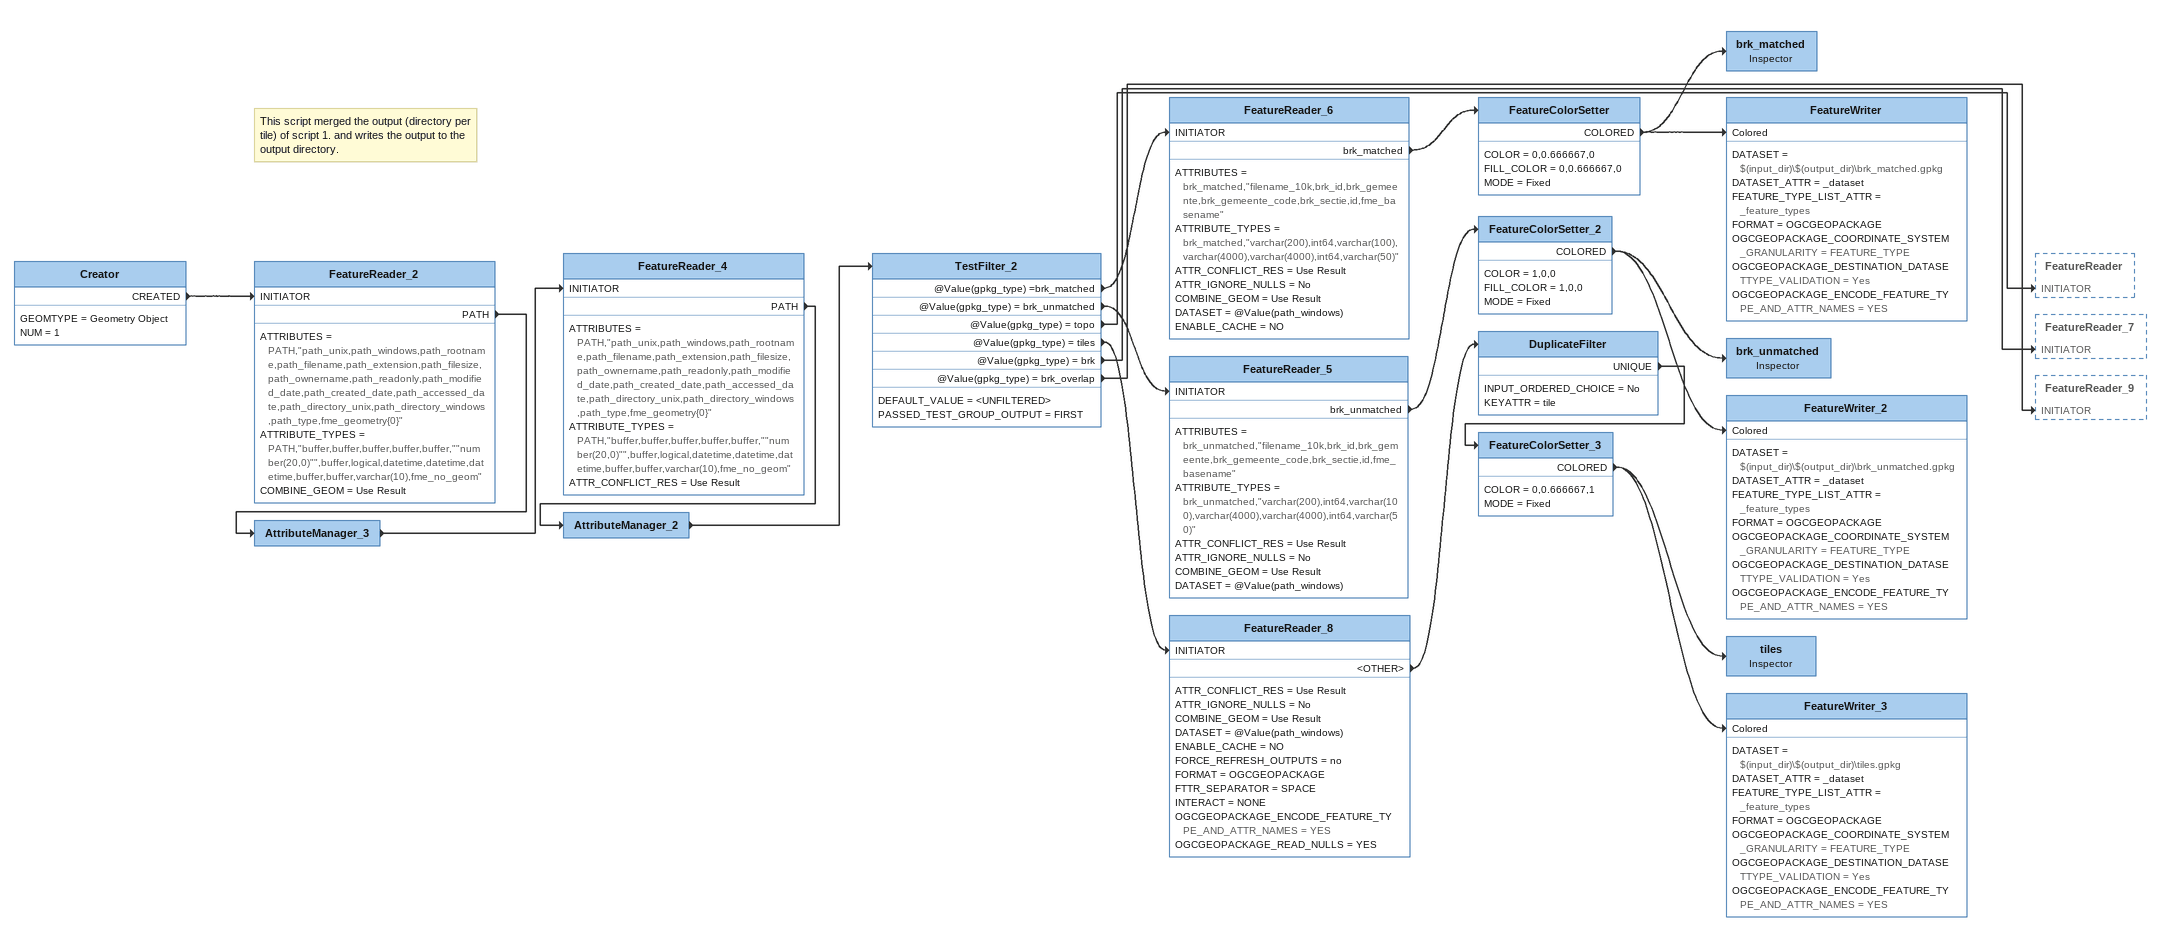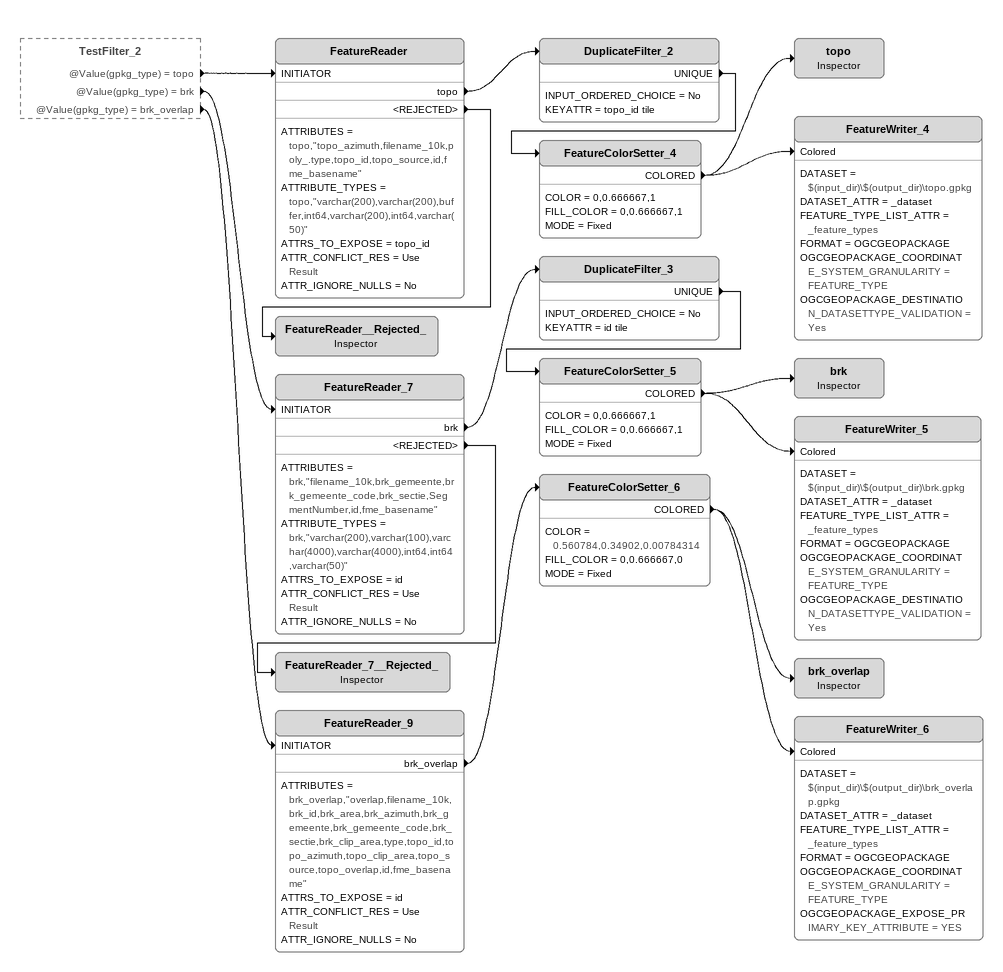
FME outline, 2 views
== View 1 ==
Creator
    GEOMTYPE = Geometry Object
    NUM = 1
    CREATED -> FeatureReader_2 [INITIATOR]
Note: This script merged the output (directory per tile) of script 1. and writes the output to the output directory.
FeatureReader_2
    ATTRIBUTES = PATH,"path_unix,path_windows,path_rootname,path_filename,path_extension,path_filesize,path_ownername,path_readonly,path_modified_date,path_created_date,path_accessed_date,path_directory_unix,path_directory_windows,path_type,fme_geometry{0}"
    ATTRIBUTE_TYPES = PATH,"buffer,buffer,buffer,buffer,buffer,""number(20,0)"",buffer,logical,datetime,datetime,datetime,buffer,buffer,varchar(10),fme_no_geom"
    COMBINE_GEOM = Use Result
    PATH -> AttributeManager_3
AttributeManager_3
    -> FeatureReader_4 [INITIATOR]
FeatureReader_4
    ATTRIBUTES = PATH,"path_unix,path_windows,path_rootname,path_filename,path_extension,path_filesize,path_ownername,path_readonly,path_modified_date,path_created_date,path_accessed_date,path_directory_unix,path_directory_windows,path_type,fme_geometry{0}"
    ATTRIBUTE_TYPES = PATH,"buffer,buffer,buffer,buffer,buffer,""number(20,0)"",buffer,logical,datetime,datetime,datetime,buffer,buffer,varchar(10),fme_no_geom"
    ATTR_CONFLICT_RES = Use Result
    PATH -> AttributeManager_2
AttributeManager_2
    -> TestFilter_2
TestFilter_2
    DEFAULT_VALUE = <UNFILTERED>
    PASSED_TEST_GROUP_OUTPUT = FIRST
    @Value(gpkg_type) =brk_matched -> FeatureReader_6 [INITIATOR]
    @Value(gpkg_type) = brk_unmatched -> FeatureReader_5 [INITIATOR]
    @Value(gpkg_type) = topo -> FeatureReader [INITIATOR]
    @Value(gpkg_type) = tiles -> FeatureReader_8 [INITIATOR]
    @Value(gpkg_type) = brk -> FeatureReader_7 [INITIATOR]
    @Value(gpkg_type) = brk_overlap -> FeatureReader_9 [INITIATOR]
FeatureReader_6
    ATTRIBUTES = brk_matched,"filename_10k,brk_id,brk_gemeente,brk_gemeente_code,brk_sectie,id,fme_basename"
    ATTRIBUTE_TYPES = brk_matched,"varchar(200),int64,varchar(100),varchar(4000),varchar(4000),int64,varchar(50)"
    ATTR_CONFLICT_RES = Use Result
    ATTR_IGNORE_NULLS = No
    COMBINE_GEOM = Use Result
    DATASET = @Value(path_windows)
    ENABLE_CACHE = NO
    brk_matched -> FeatureColorSetter
FeatureColorSetter
    COLOR = 0,0.666667,0
    FILL_COLOR = 0,0.666667,0
    MODE = Fixed
    COLORED -> FeatureWriter [Colored]
    COLORED -> brk_matched
brk_matched: Inspector
FeatureWriter
    DATASET = $(input_dir)\$(output_dir)\brk_matched.gpkg
    DATASET_ATTR = _dataset
    FEATURE_TYPE_LIST_ATTR = _feature_types
    FORMAT = OGCGEOPACKAGE
    OGCGEOPACKAGE_COORDINATE_SYSTEM_GRANULARITY = FEATURE_TYPE
    OGCGEOPACKAGE_DESTINATION_DATASETTYPE_VALIDATION = Yes
    OGCGEOPACKAGE_ENCODE_FEATURE_TYPE_AND_ATTR_NAMES = YES
FeatureReader_5
    ATTRIBUTES = brk_unmatched,"filename_10k,brk_id,brk_gemeente,brk_gemeente_code,brk_sectie,id,fme_basename"
    ATTRIBUTE_TYPES = brk_unmatched,"varchar(200),int64,varchar(100),varchar(4000),varchar(4000),int64,varchar(50)"
    ATTR_CONFLICT_RES = Use Result
    ATTR_IGNORE_NULLS = No
    COMBINE_GEOM = Use Result
    DATASET = @Value(path_windows)
    brk_unmatched -> FeatureColorSetter_2
FeatureColorSetter_2
    COLOR = 1,0,0
    FILL_COLOR = 1,0,0
    MODE = Fixed
    COLORED -> FeatureWriter_2 [Colored]
    COLORED -> brk_unmatched
brk_unmatched: Inspector
FeatureWriter_2
    DATASET = $(input_dir)\$(output_dir)\brk_unmatched.gpkg
    DATASET_ATTR = _dataset
    FEATURE_TYPE_LIST_ATTR = _feature_types
    FORMAT = OGCGEOPACKAGE
    OGCGEOPACKAGE_COORDINATE_SYSTEM_GRANULARITY = FEATURE_TYPE
    OGCGEOPACKAGE_DESTINATION_DATASETTYPE_VALIDATION = Yes
    OGCGEOPACKAGE_ENCODE_FEATURE_TYPE_AND_ATTR_NAMES = YES
FeatureReader_8
    ATTR_CONFLICT_RES = Use Result
    ATTR_IGNORE_NULLS = No
    COMBINE_GEOM = Use Result
    DATASET = @Value(path_windows)
    ENABLE_CACHE = NO
    FORCE_REFRESH_OUTPUTS = no
    FORMAT = OGCGEOPACKAGE
    FTTR_SEPARATOR = SPACE
    INTERACT = NONE
    OGCGEOPACKAGE_ENCODE_FEATURE_TYPE_AND_ATTR_NAMES = YES
    OGCGEOPACKAGE_READ_NULLS = YES
    <OTHER> -> DuplicateFilter
DuplicateFilter
    INPUT_ORDERED_CHOICE = No
    KEYATTR = tile
    UNIQUE -> FeatureColorSetter_3
FeatureColorSetter_3
    COLOR = 0,0.666667,1
    MODE = Fixed
    COLORED -> tiles
    COLORED -> FeatureWriter_3 [Colored]
tiles: Inspector
FeatureWriter_3
    DATASET = $(input_dir)\$(output_dir)\tiles.gpkg
    DATASET_ATTR = _dataset
    FEATURE_TYPE_LIST_ATTR = _feature_types
    FORMAT = OGCGEOPACKAGE
    OGCGEOPACKAGE_COORDINATE_SYSTEM_GRANULARITY = FEATURE_TYPE
    OGCGEOPACKAGE_DESTINATION_DATASETTYPE_VALIDATION = Yes
    OGCGEOPACKAGE_ENCODE_FEATURE_TYPE_AND_ATTR_NAMES = YES

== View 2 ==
TestFilter_2 [outside]
    @Value(gpkg_type) = topo -> FeatureReader [INITIATOR]
    @Value(gpkg_type) = brk -> FeatureReader_7 [INITIATOR]
    @Value(gpkg_type) = brk_overlap -> FeatureReader_9 [INITIATOR]
FeatureReader
    ATTRIBUTES = topo,"topo_azimuth,filename_10k,poly_.type,topo_id,topo_source,id,fme_basename"
    ATTRIBUTE_TYPES = topo,"varchar(200),varchar(200),buffer,int64,varchar(200),int64,varchar(50)"
    ATTRS_TO_EXPOSE = topo_id
    ATTR_CONFLICT_RES = Use Result
    ATTR_IGNORE_NULLS = No
    topo -> DuplicateFilter_2
    <REJECTED> -> FeatureReader__Rejected_
DuplicateFilter_2
    INPUT_ORDERED_CHOICE = No
    KEYATTR = topo_id tile
    UNIQUE -> FeatureColorSetter_4
FeatureColorSetter_4
    COLOR = 0,0.666667,1
    FILL_COLOR = 0,0.666667,1
    MODE = Fixed
    COLORED -> topo
    COLORED -> FeatureWriter_4 [Colored]
topo: Inspector
FeatureWriter_4
    DATASET = $(input_dir)\$(output_dir)\topo.gpkg
    DATASET_ATTR = _dataset
    FEATURE_TYPE_LIST_ATTR = _feature_types
    FORMAT = OGCGEOPACKAGE
    OGCGEOPACKAGE_COORDINATE_SYSTEM_GRANULARITY = FEATURE_TYPE
    OGCGEOPACKAGE_DESTINATION_DATASETTYPE_VALIDATION = Yes
FeatureReader__Rejected_: Inspector
FeatureReader_7
    ATTRIBUTES = brk,"filename_10k,brk_gemeente,brk_gemeente_code,brk_sectie,SegmentNumber,id,fme_basename"
    ATTRIBUTE_TYPES = brk,"varchar(200),varchar(100),varchar(4000),varchar(4000),int64,int64,varchar(50)"
    ATTRS_TO_EXPOSE = id
    ATTR_CONFLICT_RES = Use Result
    ATTR_IGNORE_NULLS = No
    brk -> DuplicateFilter_3
    <REJECTED> -> FeatureReader_7__Rejected_
DuplicateFilter_3
    INPUT_ORDERED_CHOICE = No
    KEYATTR = id tile
    UNIQUE -> FeatureColorSetter_5
FeatureColorSetter_5
    COLOR = 0,0.666667,1
    FILL_COLOR = 0,0.666667,1
    MODE = Fixed
    COLORED -> brk
    COLORED -> FeatureWriter_5 [Colored]
brk: Inspector
FeatureWriter_5
    DATASET = $(input_dir)\$(output_dir)\brk.gpkg
    DATASET_ATTR = _dataset
    FEATURE_TYPE_LIST_ATTR = _feature_types
    FORMAT = OGCGEOPACKAGE
    OGCGEOPACKAGE_COORDINATE_SYSTEM_GRANULARITY = FEATURE_TYPE
    OGCGEOPACKAGE_DESTINATION_DATASETTYPE_VALIDATION = Yes
FeatureReader_7__Rejected_: Inspector
FeatureReader_9
    ATTRIBUTES = brk_overlap,"overlap,filename_10k,brk_id,brk_area,brk_azimuth,brk_gemeente,brk_gemeente_code,brk_sectie,brk_clip_area,type,topo_id,topo_azimuth,topo_clip_area,topo_source,topo_overlap,id,fme_basename"
    ATTRS_TO_EXPOSE = id
    ATTR_CONFLICT_RES = Use Result
    ATTR_IGNORE_NULLS = No
    brk_overlap -> FeatureColorSetter_6
FeatureColorSetter_6
    COLOR = 0.560784,0.34902,0.00784314
    FILL_COLOR = 0,0.666667,0
    MODE = Fixed
    COLORED -> FeatureWriter_6 [Colored]
    COLORED -> brk_overlap
brk_overlap: Inspector
FeatureWriter_6
    DATASET = $(input_dir)\$(output_dir)\brk_overlap.gpkg
    DATASET_ATTR = _dataset
    FEATURE_TYPE_LIST_ATTR = _feature_types
    FORMAT = OGCGEOPACKAGE
    OGCGEOPACKAGE_COORDINATE_SYSTEM_GRANULARITY = FEATURE_TYPE
    OGCGEOPACKAGE_EXPOSE_PRIMARY_KEY_ATTRIBUTE = YES
